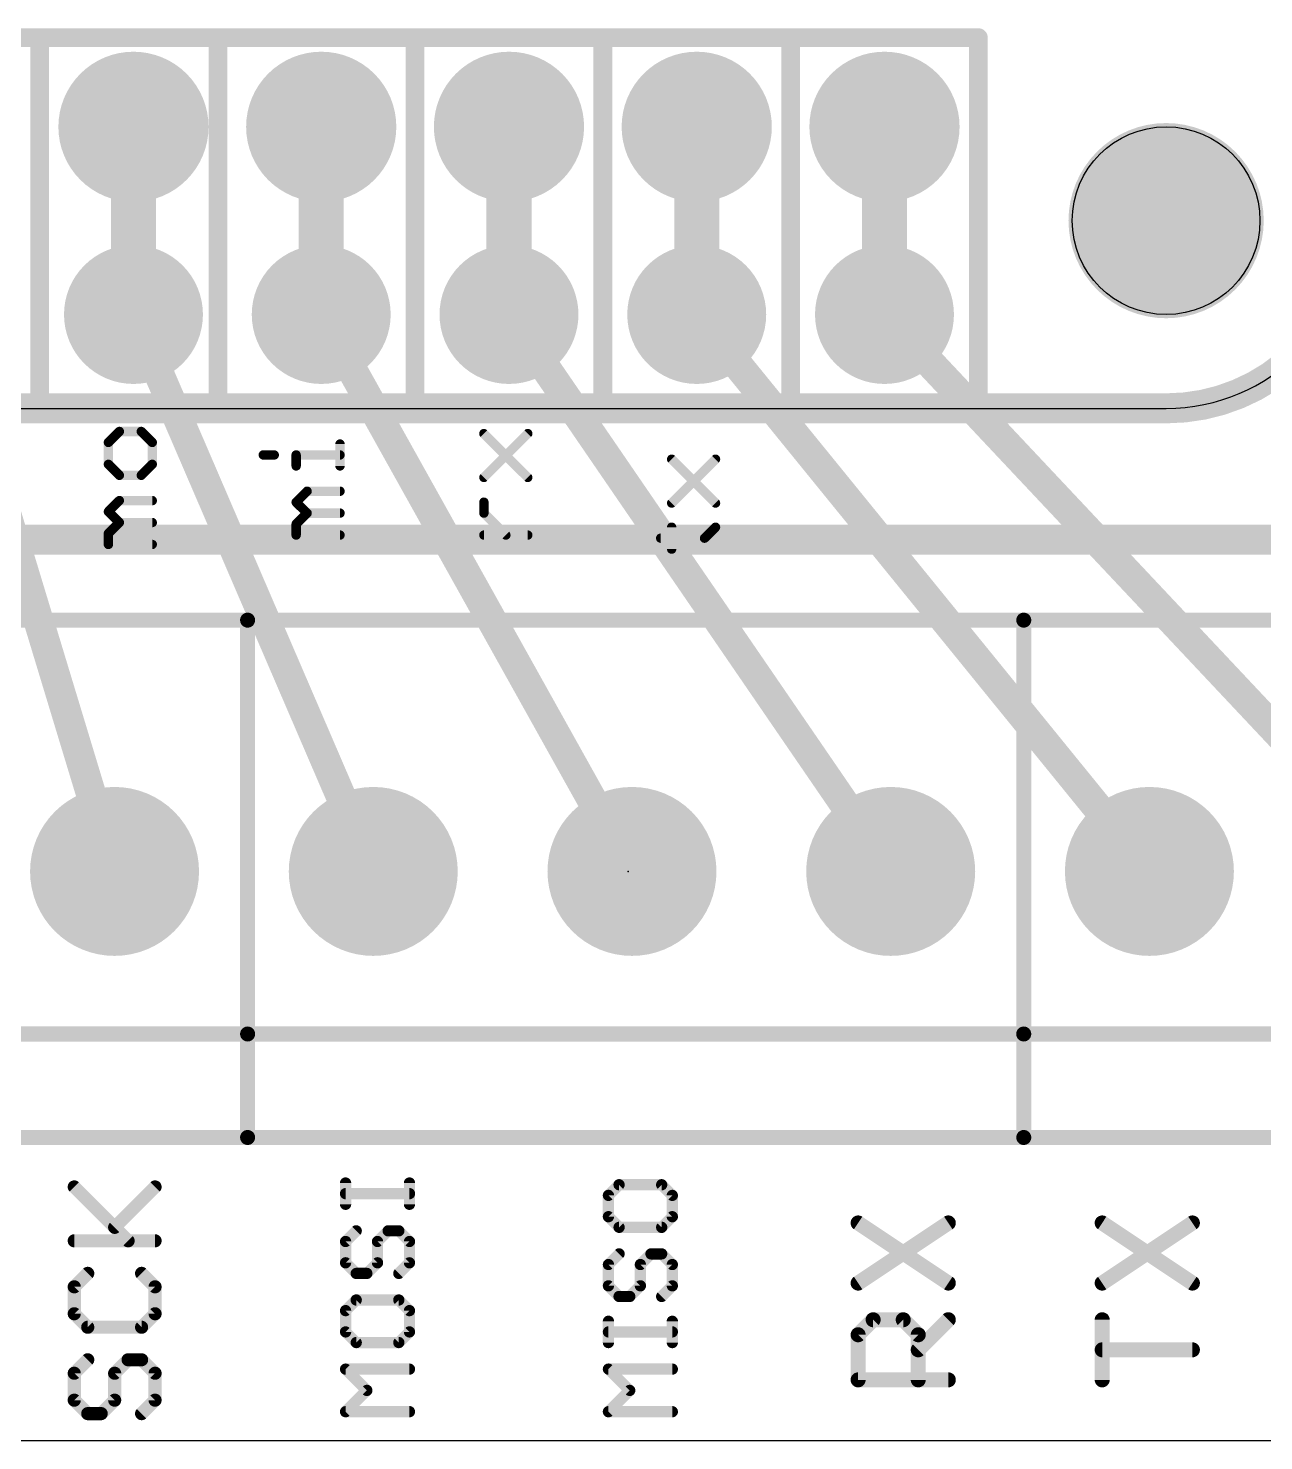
# Model space of a CAD drawing. Extents: x -40.9 to 40.6, y -25.5 to 30.2.
# Drawn here: x 7.47 to 24.18, y -25.4 to -6.29 of the extents above; entities that cross this region are included whole.
import ezdxf

# ---------------------------------------------------------------- set-up
doc = ezdxf.new("R2010")
doc.units = 0
for name, color, linetype in [('1', 12, 'CONTINUOUS'), ('16', 132, 'CONTINUOUS'), ('17', 110, 'CONTINUOUS'), ('20', 53, 'CONTINUOUS'), ('21', 40, 'CONTINUOUS'), ('23', 53, 'CONTINUOUS'), ('29', 253, 'CONTINUOUS'), ('30', 253, 'CONTINUOUS')]:
    doc.layers.add(name, color=color, linetype=linetype)

# ---------------------------------------------------------------- blocks, each defined once
blk = doc.blocks.new('ROUNDP')
at = {"const_width": 0.5}
blk.add_lwpolyline([(0, -0.25, 1), (0, 0.25, 1), (0, -0.25)], format="xyb", dxfattribs=at)

msp = doc.modelspace()

# ---------------------------------------------------------------- linework, layer by layer
at = {"layer": '1', "const_width": 0.4064}
for points in [[(8.634, -17.696), (6.35, -10.16)], [(12.134, -17.696), (8.89, -10.16)], [(15.634, -17.696), (11.43, -10.16)], [(19.134, -17.696), (13.97, -10.16)], [(22.634, -17.696), (16.51, -10.16)], [(26.134, -17.696), (19.05, -10.16)]]:
    msp.add_lwpolyline(points, dxfattribs=at)
at = {"layer": '1', "const_width": 0.2032}
for points in [[(8.9833, -10.1198, 1), (8.7967, -10.2002)], [(11.5187, -10.1105, 1), (11.3413, -10.2095)], [(14.0538, -10.1026, 1), (13.8862, -10.2174)], [(16.5888, -10.0959, 1), (16.4312, -10.2241)], [(19.124, -10.0904, 1), (18.976, -10.2296)], [(8.5368, -17.7255, 1), (8.7312, -17.6665)], [(12.0407, -17.7362, 1), (12.2273, -17.6558)], [(15.5453, -17.7455, 1), (15.7227, -17.6465)], [(19.0502, -17.7534, 1), (19.2178, -17.6386)], [(22.5552, -17.7601, 1), (22.7128, -17.6319)]]:
    msp.add_lwpolyline(points, format="xyb", dxfattribs=at)
at = {"layer": '16', "const_width": 0.4064}
for points in [[(8.89, -10.16), (8.89, -7.62)], [(11.43, -7.62), (11.43, -10.16)], [(13.97, -7.62), (13.97, -10.16)], [(16.51, -10.16), (16.51, -7.62)], [(19.05, -7.62), (19.05, -10.16)], [(-9.652, -13.208), (24.384, -13.208)]]:
    msp.add_lwpolyline(points, dxfattribs=at)
at = {"layer": '16', "const_width": 0.2032}
for points in [[(8.9916, -7.62, 1), (8.7884, -7.62)], [(11.5316, -7.62, 1), (11.3284, -7.62)], [(14.0716, -7.62, 1), (13.8684, -7.62)], [(16.6116, -7.62, 1), (16.4084, -7.62)], [(19.1516, -7.62, 1), (18.9484, -7.62)], [(8.7884, -10.16, 1), (8.9916, -10.16)], [(11.3284, -10.16, 1), (11.5316, -10.16)], [(13.8684, -10.16, 1), (14.0716, -10.16)], [(16.4084, -10.16, 1), (16.6116, -10.16)], [(18.9484, -10.16, 1), (19.1516, -10.16)]]:
    msp.add_lwpolyline(points, format="xyb", dxfattribs=at)
at = {"layer": '20'}
msp.add_line((29.21, -25.4), (-29.21, -25.4), dxfattribs=at)
msp.add_circle((22.86, -8.89), 1.27, dxfattribs=at)
at = {"layer": '21'}
msp.add_line((-22.86, -11.43), (22.86, -11.43), dxfattribs=at)
for points, const_width in [([(7.62, -6.4135), (5.08, -6.4135)], 0.254), ([(10.033, -6.4135), (7.62, -6.4135)], 0.254), ([(7.62, -11.303), (7.62, -6.4135)], 0.254), ([(10.033, -6.4135), (10.033, -11.303)], 0.254), ([(10.033, -6.4135), (12.7, -6.4135)], 0.254), ([(12.7, -6.4135), (15.24, -6.4135)], 0.254), ([(12.7, -6.4135), (12.7, -11.43)], 0.254), ([(15.24, -6.4135), (17.78, -6.4135)], 0.254), ([(15.24, -6.4135), (15.24, -11.43)], 0.254), ([(17.78, -6.4135), (20.32, -6.4135)], 0.254), ([(17.78, -6.4135), (17.78, -11.303)], 0.254), ([(20.32, -6.4135), (20.32, -11.43)], 0.254), ([(8.89, -7.62), (8.89, -10.16)], 0.4064), ([(11.43, -10.16), (11.43, -7.62)], 0.4064), ([(13.97, -7.62), (13.97, -10.16)], 0.4064), ([(16.51, -10.16), (16.51, -7.62)], 0.4064), ([(19.05, -9.906), (19.05, -7.62)], 0.4064), ([(22.86, -11.43), (-22.86, -11.43)], 0.4064), ([(8.6991, -11.7428), (8.5508, -11.8911)], 0.127), ([(8.5508, -11.8911), (8.5508, -12.1877)], 0.127), ([(8.9957, -11.7428), (8.6991, -11.7428)], 0.127), ([(9.144, -11.8911), (8.9957, -11.7428)], 0.127), ([(9.144, -12.1877), (9.144, -11.8911)], 0.127), ([(11.684, -12.209), (11.684, -11.9124)], 0.127), ([(13.6308, -12.3649), (14.224, -11.7717)], 0.127), ([(14.224, -12.3649), (13.6308, -11.7717)], 0.127), ([(10.6459, -12.0607), (10.7942, -12.0607)], 0.127), ([(11.0908, -12.209), (11.0908, -12.0607)], 0.127), ([(11.0908, -12.0607), (11.684, -12.0607)], 0.127), ([(8.5508, -12.1877), (8.6991, -12.336)], 0.127), ([(8.9957, -12.336), (9.144, -12.1877)], 0.127), ([(16.1708, -12.7113), (16.764, -12.1181)], 0.127), ([(16.764, -12.7113), (16.1708, -12.1181)], 0.127), ([(8.6991, -12.336), (8.9957, -12.336)], 0.127), ([(8.5508, -12.8266), (8.6991, -12.6783)], 0.127), ([(8.6991, -12.6783), (9.144, -12.6783)], 0.127), ([(11.0908, -12.6996), (11.2391, -12.5513)], 0.127), ([(11.2391, -12.5513), (11.684, -12.5513)], 0.127), ([(8.6991, -12.9749), (8.5508, -12.8266)], 0.127), ([(11.2391, -12.8479), (11.0908, -12.6996)], 0.127), ([(11.0908, -12.9962), (11.2391, -12.8479)], 0.127), ([(11.2391, -12.8479), (11.684, -12.8479)], 0.127), ([(13.6308, -12.8479), (13.6308, -12.6996)], 0.127), ([(13.9274, -13.1445), (13.6308, -12.8479)], 0.127), ([(8.5508, -13.1232), (8.6991, -12.9749)], 0.127), ([(8.6991, -12.9749), (9.144, -12.9749)], 0.127), ([(11.0908, -13.1445), (11.0908, -12.9962)], 0.127), ([(16.1708, -13.335), (16.1708, -13.0384)], 0.127), ([(16.6157, -13.1867), (16.764, -13.0384)], 0.127), ([(8.5508, -13.2715), (8.5508, -13.1232)], 0.127), ([(11.684, -13.1445), (11.0908, -13.1445)], 0.127), ([(14.224, -13.1445), (13.6308, -13.1445)], 0.127), ([(16.0225, -13.1867), (16.6157, -13.1867)], 0.127), ([(9.144, -13.2715), (8.5508, -13.2715)], 0.127), ([(10.434, -14.296), (-0.066, -14.296)], 0.2032), ([(10.434, -19.896), (10.434, -14.296)], 0.2032), ([(10.434, -14.296), (10.434, -19.896)], 0.2032), ([(20.934, -14.296), (10.434, -14.296)], 0.2032), ([(20.934, -14.296), (20.934, -19.896)], 0.2032), ([(27.934, -14.296), (20.934, -14.296)], 0.2032), ([(20.934, -19.896), (20.934, -14.296)], 0.2032), ([(-0.066, -19.896), (10.434, -19.896)], 0.2032), ([(10.434, -21.296), (10.434, -19.896)], 0.2032), ([(10.434, -19.896), (10.434, -21.296)], 0.2032), ([(10.434, -19.896), (20.934, -19.896)], 0.2032), ([(20.934, -19.896), (20.934, -21.296)], 0.2032), ([(20.934, -19.896), (27.934, -19.896)], 0.2032), ([(20.934, -21.296), (20.934, -19.896)], 0.2032), ([(-0.066, -21.296), (10.434, -21.296)], 0.2032), ([(10.434, -21.296), (20.934, -21.296)], 0.2032), ([(20.934, -21.296), (27.934, -21.296)], 0.2032), ([(8.8177, -22.6944), (8.089, -21.9657)], 0.1778), ([(8.6355, -22.5122), (9.1821, -21.9657)], 0.1778), ([(11.7595, -22.2004), (11.7595, -21.9123)], 0.1524), ([(12.6238, -22.0563), (11.7595, -22.0563)], 0.1524), ([(12.6238, -22.2004), (12.6238, -21.9123)], 0.1524), ([(15.4595, -21.936), (15.3155, -22.08)], 0.1524), ([(16.0357, -21.936), (15.4595, -21.936)], 0.1524), ([(16.1798, -22.08), (16.0357, -21.936)], 0.1524), ([(15.3155, -22.08), (15.3155, -22.3681)], 0.1524), ([(16.1798, -22.3681), (16.1798, -22.08)], 0.1524), ([(15.3155, -22.3681), (15.4595, -22.5122)], 0.1524), ([(16.0357, -22.5122), (16.1798, -22.3681)], 0.1524), ([(18.6934, -23.2664), (19.9136, -22.4529)], 0.2032), ([(18.6934, -22.4529), (19.9136, -23.2664)], 0.2032), ([(21.9954, -23.2664), (23.2156, -22.4529)], 0.2032), ([(21.9954, -22.4529), (23.2156, -23.2664)], 0.2032), ([(11.9035, -22.5597), (11.7595, -22.7037)], 0.1524), ([(12.1916, -22.7037), (12.3357, -22.5597)], 0.1524), ([(12.3357, -22.5597), (12.4797, -22.5597)], 0.1524), ([(12.4797, -22.5597), (12.6238, -22.7037)], 0.1524), ([(15.4595, -22.5122), (16.0357, -22.5122)], 0.1524), ([(8.089, -22.6944), (9.1821, -22.6944)], 0.1778), ([(11.7595, -22.7037), (11.7595, -22.9918)], 0.1524), ([(12.1916, -22.9918), (12.1916, -22.7037)], 0.1524), ([(12.6238, -22.7037), (12.6238, -22.9918)], 0.1524), ([(11.7595, -22.9918), (11.9035, -23.1359)], 0.1524), ([(12.0476, -23.1359), (12.1916, -22.9918)], 0.1524), ([(12.6238, -22.9918), (12.4797, -23.1359)], 0.1524), ([(15.4595, -22.8715), (15.3155, -23.0156)], 0.1524), ([(15.7476, -23.0156), (15.8917, -22.8715)], 0.1524), ([(15.8917, -22.8715), (16.0357, -22.8715)], 0.1524), ([(16.0357, -22.8715), (16.1798, -23.0156)], 0.1524), ([(8.2712, -23.135), (8.089, -23.3172)], 0.1778), ([(9.1821, -23.3172), (8.9999, -23.135)], 0.1778), ([(11.9035, -23.1359), (12.0476, -23.1359)], 0.1524), ([(15.3155, -23.0156), (15.3155, -23.3037)], 0.1524), ([(15.7476, -23.3037), (15.7476, -23.0156)], 0.1524), ([(16.1798, -23.0156), (16.1798, -23.3037)], 0.1524), ([(8.089, -23.3172), (8.089, -23.6816)], 0.1778), ([(9.1821, -23.6816), (9.1821, -23.3172)], 0.1778), ([(15.3155, -23.3037), (15.4595, -23.4477)], 0.1524), ([(15.6036, -23.4477), (15.7476, -23.3037)], 0.1524), ([(16.1798, -23.3037), (16.0357, -23.4477)], 0.1524), ([(11.9035, -23.4952), (11.7595, -23.6392)], 0.1524), ([(12.4797, -23.4952), (11.9035, -23.4952)], 0.1524), ([(12.6238, -23.6392), (12.4797, -23.4952)], 0.1524), ([(15.4595, -23.4477), (15.6036, -23.4477)], 0.1524), ([(8.089, -23.6816), (8.2712, -23.8638)], 0.1778), ([(8.9999, -23.8638), (9.1821, -23.6816)], 0.1778), ([(11.7595, -23.6392), (11.7595, -23.9273)], 0.1524), ([(12.6238, -23.9273), (12.6238, -23.6392)], 0.1524), ([(18.6934, -23.966), (18.8967, -23.7626)], 0.2032), ([(18.8967, -23.7626), (19.3035, -23.7626)], 0.2032), ([(19.3035, -23.7626), (19.5069, -23.966)], 0.2032), ([(19.5069, -24.1694), (19.9136, -23.7626)], 0.2032), ([(21.9954, -24.5761), (21.9954, -23.7626)], 0.2032), ([(8.2712, -23.8638), (8.9999, -23.8638)], 0.1778), ([(11.7595, -23.9273), (11.9035, -24.0714)], 0.1524), ([(12.4797, -24.0714), (12.6238, -23.9273)], 0.1524), ([(15.3155, -24.0714), (15.3155, -23.7833)], 0.1524), ([(16.1798, -23.9273), (15.3155, -23.9273)], 0.1524), ([(16.1798, -24.0714), (16.1798, -23.7833)], 0.1524), ([(18.6934, -24.5761), (18.6934, -23.966)], 0.2032), ([(19.5069, -23.966), (19.5069, -24.5761)], 0.2032), ([(11.9035, -24.0714), (12.4797, -24.0714)], 0.1524), ([(23.2156, -24.1694), (21.9954, -24.1694)], 0.2032), ([(8.2712, -24.3044), (8.089, -24.4866)], 0.1778), ([(8.6355, -24.4866), (8.8177, -24.3044)], 0.1778), ([(8.8177, -24.3044), (8.9999, -24.3044)], 0.1778), ([(8.9999, -24.3044), (9.1821, -24.4866)], 0.1778), ([(8.089, -24.4866), (8.089, -24.851)], 0.1778), ([(8.6355, -24.851), (8.6355, -24.4866)], 0.1778), ([(9.1821, -24.4866), (9.1821, -24.851)], 0.1778), ([(12.0476, -24.7188), (11.7595, -24.4307)], 0.1524), ([(11.7595, -24.4307), (12.6238, -24.4307)], 0.1524), ([(15.6036, -24.7188), (15.3155, -24.4307)], 0.1524), ([(15.3155, -24.4307), (16.1798, -24.4307)], 0.1524), ([(11.7595, -25.0069), (12.0476, -24.7188)], 0.1524), ([(15.3155, -25.0069), (15.6036, -24.7188)], 0.1524), ([(19.9136, -24.5761), (18.6934, -24.5761)], 0.2032), ([(8.089, -24.851), (8.2712, -25.0332)], 0.1778), ([(8.4533, -25.0332), (8.6355, -24.851)], 0.1778), ([(9.1821, -24.851), (8.9999, -25.0332)], 0.1778), ([(8.2712, -25.0332), (8.4533, -25.0332)], 0.1778), ([(12.6238, -25.0069), (11.7595, -25.0069)], 0.1524), ([(16.1798, -25.0069), (15.3155, -25.0069)], 0.1524)]:
    msp.add_lwpolyline(points, dxfattribs=dict(at, const_width=const_width))
for points, const_width in [([(7.62, -6.35, 1), (7.62, -6.477)], 0.127), ([(7.6835, -6.4135, 1), (7.5565, -6.4135)], 0.127), ([(7.62, -6.477, 1), (7.62, -6.35)], 0.127), ([(10.0965, -6.4135, 1), (9.9695, -6.4135)], 0.127), ([(10.033, -6.35, 1), (10.033, -6.477)], 0.127), ([(10.033, -6.477, 1), (10.033, -6.35)], 0.127), ([(12.7, -6.35, 1), (12.7, -6.477)], 0.127), ([(12.7635, -6.4135, 1), (12.6365, -6.4135)], 0.127), ([(12.7, -6.477, 1), (12.7, -6.35)], 0.127), ([(15.24, -6.35, 1), (15.24, -6.477)], 0.127), ([(15.3035, -6.4135, 1), (15.1765, -6.4135)], 0.127), ([(15.24, -6.477, 1), (15.24, -6.35)], 0.127), ([(17.78, -6.35, 1), (17.78, -6.477)], 0.127), ([(17.8435, -6.4135, 1), (17.7165, -6.4135)], 0.127), ([(17.78, -6.477, 1), (17.78, -6.35)], 0.127), ([(20.3835, -6.4135, 1), (20.2565, -6.4135)], 0.127), ([(20.32, -6.477, 1), (20.32, -6.35)], 0.127), ([(8.9916, -7.62, 1), (8.7884, -7.62)], 0.2032), ([(11.5316, -7.62, 1), (11.3284, -7.62)], 0.2032), ([(14.0716, -7.62, 1), (13.8684, -7.62)], 0.2032), ([(16.6116, -7.62, 1), (16.4084, -7.62)], 0.2032), ([(19.1516, -7.62, 1), (18.9484, -7.62)], 0.2032), ([(22.86, -11.43, 0.4142), (25.4, -8.89)], 0.4064), ([(18.9484, -9.906, 1), (19.1516, -9.906)], 0.2032), ([(8.7884, -10.16, 1), (8.9916, -10.16)], 0.2032), ([(11.3284, -10.16, 1), (11.5316, -10.16)], 0.2032), ([(13.8684, -10.16, 1), (14.0716, -10.16)], 0.2032), ([(16.4084, -10.16, 1), (16.6116, -10.16)], 0.2032), ([(7.5565, -11.303, 1), (7.6835, -11.303)], 0.127), ([(9.9695, -11.303, 1), (10.0965, -11.303)], 0.127), ([(17.7165, -11.303, 1), (17.8435, -11.303)], 0.127), ([(22.86, -11.3284, 1), (22.86, -11.5316)], 0.2032), ([(22.86, -11.5316, 1), (22.86, -11.3284)], 0.2032), ([(12.6365, -11.43, 1), (12.7635, -11.43)], 0.127), ([(15.1765, -11.43, 1), (15.3035, -11.43)], 0.127), ([(20.2565, -11.43, 1), (20.3835, -11.43)], 0.127), ([(8.5826, -11.8911, 1), (8.5191, -11.8911)], 0.0635), ([(8.5284, -11.8687, 1), (8.5733, -11.9136)], 0.0635), ([(8.6991, -11.7111, 1), (8.6991, -11.7746)], 0.0635), ([(8.7216, -11.7653, 1), (8.6767, -11.7204)], 0.0635), ([(9.0182, -11.7204, 1), (8.9733, -11.7653)], 0.0635), ([(8.9957, -11.7746, 1), (8.9957, -11.7111)], 0.0635), ([(9.1758, -11.8911, 1), (9.1122, -11.8911)], 0.0635), ([(9.1215, -11.9136, 1), (9.1665, -11.8687)], 0.0635), ([(11.7158, -11.9124, 1), (11.6523, -11.9124)], 0.0635), ([(13.6533, -11.7493, 1), (13.6084, -11.7942)], 0.0635), ([(14.2465, -11.7942, 1), (14.2015, -11.7493)], 0.0635), ([(10.6459, -12.0289, 1), (10.6459, -12.0924)], 0.0635), ([(10.7942, -12.0924, 1), (10.7942, -12.0289)], 0.0635), ([(11.0908, -12.0289, 1), (11.0908, -12.0924)], 0.0635), ([(11.1226, -12.0607, 1), (11.0591, -12.0607)], 0.0635), ([(11.684, -12.0924, 1), (11.684, -12.0289)], 0.0635), ([(8.5733, -12.1652, 1), (8.5284, -12.2101)], 0.0635), ([(8.5191, -12.1877, 1), (8.5826, -12.1877)], 0.0635), ([(9.1122, -12.1877, 1), (9.1758, -12.1877)], 0.0635), ([(9.1665, -12.2101, 1), (9.1215, -12.1652)], 0.0635), ([(11.0591, -12.209, 1), (11.1226, -12.209)], 0.0635), ([(11.6523, -12.209, 1), (11.7158, -12.209)], 0.0635), ([(16.1933, -12.0957, 1), (16.1484, -12.1406)], 0.0635), ([(16.7865, -12.1406, 1), (16.7415, -12.0957)], 0.0635), ([(8.6991, -12.3042, 1), (8.6991, -12.3677)], 0.0635), ([(8.6767, -12.3584, 1), (8.7216, -12.3135)], 0.0635), ([(8.9733, -12.3135, 1), (9.0182, -12.3584)], 0.0635), ([(8.9957, -12.3677, 1), (8.9957, -12.3042)], 0.0635), ([(13.6084, -12.3425, 1), (13.6533, -12.3874)], 0.0635), ([(14.2015, -12.3874, 1), (14.2465, -12.3425)], 0.0635), ([(8.6991, -12.6466, 1), (8.6991, -12.7101)], 0.0635), ([(8.7216, -12.7008, 1), (8.6767, -12.6559)], 0.0635), ([(9.144, -12.7101, 1), (9.144, -12.6466)], 0.0635), ([(11.2391, -12.5196, 1), (11.2391, -12.5831)], 0.0635), ([(11.2616, -12.5738, 1), (11.2167, -12.5289)], 0.0635), ([(11.684, -12.5831, 1), (11.684, -12.5196)], 0.0635), ([(8.5733, -12.8042, 1), (8.5284, -12.8491)], 0.0635), ([(8.5284, -12.8042, 1), (8.5733, -12.8491)], 0.0635), ([(11.1133, -12.6772, 1), (11.0684, -12.7221)], 0.0635), ([(11.0684, -12.6772, 1), (11.1133, -12.7221)], 0.0635), ([(11.2391, -12.8162, 1), (11.2391, -12.8797)], 0.0635), ([(11.2616, -12.8704, 1), (11.2167, -12.8255)], 0.0635), ([(11.2167, -12.8704, 1), (11.2616, -12.8255)], 0.0635), ([(11.684, -12.8797, 1), (11.684, -12.8162)], 0.0635), ([(13.6626, -12.6996, 1), (13.5991, -12.6996)], 0.0635), ([(13.6533, -12.8255, 1), (13.6084, -12.8704)], 0.0635), ([(16.1484, -12.6889, 1), (16.1933, -12.7338)], 0.0635), ([(16.7415, -12.7338, 1), (16.7865, -12.6889)], 0.0635), ([(8.6991, -12.9432, 1), (8.6991, -13.0067)], 0.0635), ([(8.7216, -12.9974, 1), (8.6767, -12.9525)], 0.0635), ([(8.6767, -12.9974, 1), (8.7216, -12.9525)], 0.0635), ([(9.144, -13.0067, 1), (9.144, -12.9432)], 0.0635), ([(11.1226, -12.9962, 1), (11.0591, -12.9962)], 0.0635), ([(11.0684, -12.9738, 1), (11.1133, -13.0187)], 0.0635), ([(13.5991, -12.8479, 1), (13.6626, -12.8479)], 0.0635), ([(16.2026, -13.0384, 1), (16.1391, -13.0384)], 0.0635), ([(16.7865, -13.0609, 1), (16.7415, -13.016)], 0.0635), ([(8.5826, -13.1232, 1), (8.5191, -13.1232)], 0.0635), ([(8.5284, -13.1008, 1), (8.5733, -13.1457)], 0.0635), ([(11.0908, -13.1128, 1), (11.0908, -13.1763)], 0.0635), ([(11.0591, -13.1445, 1), (11.1226, -13.1445)], 0.0635), ([(11.684, -13.1763, 1), (11.684, -13.1128)], 0.0635), ([(13.6308, -13.1128, 1), (13.6308, -13.1763)], 0.0635), ([(13.905, -13.167, 1), (13.9499, -13.122)], 0.0635), ([(14.224, -13.1763, 1), (14.224, -13.1128)], 0.0635), ([(16.0225, -13.155, 1), (16.0225, -13.2185)], 0.0635), ([(16.5933, -13.1643, 1), (16.6382, -13.2092)], 0.0635), ([(16.6157, -13.2185, 1), (16.6157, -13.155)], 0.0635), ([(8.5508, -13.2398, 1), (8.5508, -13.3033)], 0.0635), ([(8.5191, -13.2715, 1), (8.5826, -13.2715)], 0.0635), ([(9.144, -13.3033, 1), (9.144, -13.2398)], 0.0635), ([(16.1391, -13.335, 1), (16.2026, -13.335)], 0.0635), ([(10.4848, -14.296, 1), (10.3832, -14.296)], 0.1016), ([(10.4848, -14.296, 1), (10.3832, -14.296)], 0.1016), ([(10.434, -14.2452, 1), (10.434, -14.3468)], 0.1016), ([(10.434, -14.3468, 1), (10.434, -14.2452)], 0.1016), ([(20.9848, -14.296, 1), (20.8832, -14.296)], 0.1016), ([(20.934, -14.2452, 1), (20.934, -14.3468)], 0.1016), ([(20.9848, -14.296, 1), (20.8832, -14.296)], 0.1016), ([(20.934, -14.3468, 1), (20.934, -14.2452)], 0.1016), ([(10.4848, -19.896, 1), (10.3832, -19.896)], 0.1016), ([(10.4848, -19.896, 1), (10.3832, -19.896)], 0.1016), ([(10.434, -19.8452, 1), (10.434, -19.9468)], 0.1016), ([(10.3832, -19.896, 1), (10.4848, -19.896)], 0.1016), ([(10.3832, -19.896, 1), (10.4848, -19.896)], 0.1016), ([(10.434, -19.9468, 1), (10.434, -19.8452)], 0.1016), ([(20.9848, -19.896, 1), (20.8832, -19.896)], 0.1016), ([(20.934, -19.8452, 1), (20.934, -19.9468)], 0.1016), ([(20.9848, -19.896, 1), (20.8832, -19.896)], 0.1016), ([(20.8832, -19.896, 1), (20.9848, -19.896)], 0.1016), ([(20.8832, -19.896, 1), (20.9848, -19.896)], 0.1016), ([(20.934, -19.9468, 1), (20.934, -19.8452)], 0.1016), ([(10.434, -21.2452, 1), (10.434, -21.3468)], 0.1016), ([(10.434, -21.3468, 1), (10.434, -21.2452)], 0.1016), ([(20.934, -21.2452, 1), (20.934, -21.3468)], 0.1016), ([(20.934, -21.3468, 1), (20.934, -21.2452)], 0.1016), ([(10.3832, -21.296, 1), (10.4848, -21.296)], 0.1016), ([(10.3832, -21.296, 1), (10.4848, -21.296)], 0.1016), ([(20.8832, -21.296, 1), (20.9848, -21.296)], 0.1016), ([(20.8832, -21.296, 1), (20.9848, -21.296)], 0.1016), ([(8.1204, -21.9342, 1), (8.0575, -21.9971)], 0.0889), ([(9.2135, -21.9971, 1), (9.1507, -21.9342)], 0.0889), ([(11.7976, -21.9123, 1), (11.7214, -21.9123)], 0.0762), ([(11.7595, -22.0182, 1), (11.7595, -22.0944)], 0.0762), ([(12.6619, -21.9123, 1), (12.5857, -21.9123)], 0.0762), ([(12.6238, -22.0944, 1), (12.6238, -22.0182)], 0.0762), ([(15.4595, -21.8979, 1), (15.4595, -21.9741)], 0.0762), ([(15.4865, -21.9629, 1), (15.4326, -21.909)], 0.0762), ([(16.0627, -21.909, 1), (16.0088, -21.9629)], 0.0762), ([(16.0357, -21.9741, 1), (16.0357, -21.8979)], 0.0762), ([(11.7214, -22.2004, 1), (11.7976, -22.2004)], 0.0762), ([(12.5857, -22.2004, 1), (12.6619, -22.2004)], 0.0762), ([(15.2885, -22.0531, 1), (15.3424, -22.107)], 0.0762), ([(15.3536, -22.08, 1), (15.2774, -22.08)], 0.0762), ([(16.2179, -22.08, 1), (16.1417, -22.08)], 0.0762), ([(16.1529, -22.107, 1), (16.2067, -22.0531)], 0.0762), ([(15.3424, -22.3412, 1), (15.2885, -22.3951)], 0.0762), ([(15.2774, -22.3681, 1), (15.3536, -22.3681)], 0.0762), ([(16.1417, -22.3681, 1), (16.2179, -22.3681)], 0.0762), ([(16.2067, -22.3951, 1), (16.1529, -22.3412)], 0.0762), ([(18.7215, -22.4106, 1), (18.6652, -22.4952)], 0.1016), ([(19.9418, -22.4952, 1), (19.8854, -22.4106)], 0.1016), ([(22.0235, -22.4106, 1), (21.9672, -22.4952)], 0.1016), ([(23.2438, -22.4952, 1), (23.1874, -22.4106)], 0.1016), ([(8.6041, -22.4808, 1), (8.667, -22.5436)], 0.0889), ([(11.9305, -22.5866, 1), (11.8766, -22.5327)], 0.0762), ([(12.3357, -22.5216, 1), (12.3357, -22.5978)], 0.0762), ([(12.3626, -22.5866, 1), (12.3087, -22.5327)], 0.0762), ([(12.5067, -22.5327, 1), (12.4528, -22.5866)], 0.0762), ([(12.4797, -22.5978, 1), (12.4797, -22.5216)], 0.0762), ([(15.4595, -22.4741, 1), (15.4595, -22.5503)], 0.0762), ([(15.4326, -22.5391, 1), (15.4865, -22.4853)], 0.0762), ([(16.0088, -22.4853, 1), (16.0627, -22.5391)], 0.0762), ([(16.0357, -22.5503, 1), (16.0357, -22.4741)], 0.0762), ([(8.089, -22.65, 1), (8.089, -22.7389)], 0.0889), ([(8.7863, -22.7258, 1), (8.8492, -22.663)], 0.0889), ([(9.1821, -22.7389, 1), (9.1821, -22.65)], 0.0889), ([(11.7325, -22.6768, 1), (11.7864, -22.7307)], 0.0762), ([(11.7976, -22.7037, 1), (11.7214, -22.7037)], 0.0762), ([(12.2297, -22.7037, 1), (12.1535, -22.7037)], 0.0762), ([(12.1647, -22.6768, 1), (12.2186, -22.7307)], 0.0762), ([(12.6619, -22.7037, 1), (12.5857, -22.7037)], 0.0762), ([(12.5969, -22.7307, 1), (12.6507, -22.6768)], 0.0762), ([(11.7864, -22.9649, 1), (11.7325, -23.0188)], 0.0762), ([(12.2186, -23.0188, 1), (12.1647, -22.9649)], 0.0762), ([(12.6507, -23.0188, 1), (12.5969, -22.9649)], 0.0762), ([(15.4865, -22.8984, 1), (15.4326, -22.8446)], 0.0762), ([(15.8917, -22.8334, 1), (15.8917, -22.9096)], 0.0762), ([(15.9186, -22.8984, 1), (15.8647, -22.8446)], 0.0762), ([(16.0627, -22.8446, 1), (16.0088, -22.8984)], 0.0762), ([(16.0357, -22.9096, 1), (16.0357, -22.8334)], 0.0762), ([(8.3026, -23.1665, 1), (8.2397, -23.1036)], 0.0889), ([(9.0313, -23.1036, 1), (8.9685, -23.1665)], 0.0889), ([(11.7214, -22.9918, 1), (11.7976, -22.9918)], 0.0762), ([(11.9035, -23.0978, 1), (11.9035, -23.174)], 0.0762), ([(11.8766, -23.1628, 1), (11.9305, -23.1089)], 0.0762), ([(12.0206, -23.1089, 1), (12.0745, -23.1628)], 0.0762), ([(12.0476, -23.174, 1), (12.0476, -23.0978)], 0.0762), ([(12.1535, -22.9918, 1), (12.2297, -22.9918)], 0.0762), ([(12.4528, -23.1089, 1), (12.5067, -23.1628)], 0.0762), ([(12.5857, -22.9918, 1), (12.6619, -22.9918)], 0.0762), ([(15.2885, -22.9886, 1), (15.3424, -23.0425)], 0.0762), ([(15.3536, -23.0156, 1), (15.2774, -23.0156)], 0.0762), ([(15.7857, -23.0156, 1), (15.7095, -23.0156)], 0.0762), ([(15.7207, -22.9886, 1), (15.7746, -23.0425)], 0.0762), ([(16.2179, -23.0156, 1), (16.1417, -23.0156)], 0.0762), ([(16.1529, -23.0425, 1), (16.2067, -22.9886)], 0.0762), ([(8.1334, -23.3172, 1), (8.0445, -23.3172)], 0.0889), ([(8.0575, -23.2858, 1), (8.1204, -23.3487)], 0.0889), ([(9.2265, -23.3172, 1), (9.1377, -23.3172)], 0.0889), ([(9.1507, -23.3487, 1), (9.2135, -23.2858)], 0.0889), ([(15.3424, -23.2767, 1), (15.2885, -23.3306)], 0.0762), ([(15.2774, -23.3037, 1), (15.3536, -23.3037)], 0.0762), ([(15.7095, -23.3037, 1), (15.7857, -23.3037)], 0.0762), ([(15.7746, -23.3306, 1), (15.7207, -23.2767)], 0.0762), ([(16.1417, -23.3037, 1), (16.2179, -23.3037)], 0.0762), ([(16.2067, -23.3306, 1), (16.1529, -23.2767)], 0.0762), ([(18.6652, -23.2241, 1), (18.7215, -23.3087)], 0.1016), ([(19.8854, -23.3087, 1), (19.9418, -23.2241)], 0.1016), ([(21.9672, -23.2241, 1), (22.0235, -23.3087)], 0.1016), ([(23.1874, -23.3087, 1), (23.2438, -23.2241)], 0.1016), ([(11.9035, -23.4571, 1), (11.9035, -23.5333)], 0.0762), ([(11.9305, -23.5221, 1), (11.8766, -23.4682)], 0.0762), ([(12.5067, -23.4682, 1), (12.4528, -23.5221)], 0.0762), ([(12.4797, -23.5333, 1), (12.4797, -23.4571)], 0.0762), ([(15.4595, -23.4096, 1), (15.4595, -23.4858)], 0.0762), ([(15.4326, -23.4747, 1), (15.4865, -23.4208)], 0.0762), ([(15.5766, -23.4208, 1), (15.6305, -23.4747)], 0.0762), ([(15.6036, -23.4858, 1), (15.6036, -23.4096)], 0.0762), ([(16.0088, -23.4208, 1), (16.0627, -23.4747)], 0.0762), ([(8.0445, -23.6816, 1), (8.1334, -23.6816)], 0.0889), ([(8.1204, -23.6502, 1), (8.0575, -23.713)], 0.0889), ([(9.1377, -23.6816, 1), (9.2265, -23.6816)], 0.0889), ([(9.2135, -23.713, 1), (9.1507, -23.6502)], 0.0889), ([(11.7325, -23.6123, 1), (11.7864, -23.6662)], 0.0762), ([(11.7976, -23.6392, 1), (11.7214, -23.6392)], 0.0762), ([(12.6619, -23.6392, 1), (12.5857, -23.6392)], 0.0762), ([(12.5969, -23.6662, 1), (12.6507, -23.6123)], 0.0762), ([(18.8967, -23.7118, 1), (18.8967, -23.8134)], 0.1016), ([(18.9327, -23.7986, 1), (18.8608, -23.7267)], 0.1016), ([(19.3394, -23.7267, 1), (19.2676, -23.7986)], 0.1016), ([(19.3035, -23.8134, 1), (19.3035, -23.7118)], 0.1016), ([(19.9495, -23.7986, 1), (19.8777, -23.7267)], 0.1016), ([(22.0462, -23.7626, 1), (21.9446, -23.7626)], 0.1016), ([(8.2712, -23.8194, 1), (8.2712, -23.9083)], 0.0889), ([(8.2397, -23.8952, 1), (8.3026, -23.8324)], 0.0889), ([(8.9685, -23.8324, 1), (9.0313, -23.8952)], 0.0889), ([(8.9999, -23.9083, 1), (8.9999, -23.8194)], 0.0889), ([(11.7864, -23.9004, 1), (11.7325, -23.9543)], 0.0762), ([(11.7214, -23.9273, 1), (11.7976, -23.9273)], 0.0762), ([(12.5857, -23.9273, 1), (12.6619, -23.9273)], 0.0762), ([(12.6507, -23.9543, 1), (12.5969, -23.9004)], 0.0762), ([(15.3536, -23.7833, 1), (15.2774, -23.7833)], 0.0762), ([(15.3155, -23.8892, 1), (15.3155, -23.9654)], 0.0762), ([(16.2179, -23.7833, 1), (16.1417, -23.7833)], 0.0762), ([(16.1798, -23.9654, 1), (16.1798, -23.8892)], 0.0762), ([(18.6574, -23.9301, 1), (18.7293, -24.0019)], 0.1016), ([(18.7442, -23.966, 1), (18.6426, -23.966)], 0.1016), ([(19.5577, -23.966, 1), (19.4561, -23.966)], 0.1016), ([(19.4709, -24.0019, 1), (19.5428, -23.9301)], 0.1016), ([(11.9035, -24.0333, 1), (11.9035, -24.1095)], 0.0762), ([(11.8766, -24.0983, 1), (11.9305, -24.0445)], 0.0762), ([(12.4528, -24.0445, 1), (12.5067, -24.0983)], 0.0762), ([(12.4797, -24.1095, 1), (12.4797, -24.0333)], 0.0762), ([(15.2774, -24.0714, 1), (15.3536, -24.0714)], 0.0762), ([(16.1417, -24.0714, 1), (16.2179, -24.0714)], 0.0762), ([(19.4709, -24.1335, 1), (19.5428, -24.2053)], 0.1016), ([(21.9954, -24.1186, 1), (21.9954, -24.2202)], 0.1016), ([(23.2156, -24.2202, 1), (23.2156, -24.1186)], 0.1016), ([(8.3026, -24.3359, 1), (8.2397, -24.273)], 0.0889), ([(8.8177, -24.26, 1), (8.8177, -24.3489)], 0.0889), ([(8.8492, -24.3359, 1), (8.7863, -24.273)], 0.0889), ([(9.0313, -24.273, 1), (8.9685, -24.3359)], 0.0889), ([(8.9999, -24.3489, 1), (8.9999, -24.26)], 0.0889), ([(8.1334, -24.4866, 1), (8.0445, -24.4866)], 0.0889), ([(8.0575, -24.4552, 1), (8.1204, -24.5181)], 0.0889), ([(8.6041, -24.4552, 1), (8.667, -24.5181)], 0.0889), ([(8.68, -24.4866, 1), (8.5911, -24.4866)], 0.0889), ([(9.2265, -24.4866, 1), (9.1377, -24.4866)], 0.0889), ([(9.1507, -24.5181, 1), (9.2135, -24.4552)], 0.0889), ([(11.7864, -24.4038, 1), (11.7325, -24.4576)], 0.0762), ([(11.7595, -24.3926, 1), (11.7595, -24.4688)], 0.0762), ([(12.6238, -24.4688, 1), (12.6238, -24.3926)], 0.0762), ([(15.3424, -24.4038, 1), (15.2885, -24.4576)], 0.0762), ([(15.3155, -24.3926, 1), (15.3155, -24.4688)], 0.0762), ([(16.1798, -24.4688, 1), (16.1798, -24.3926)], 0.0762), ([(12.0745, -24.7457, 1), (12.0206, -24.6919)], 0.0762), ([(12.0206, -24.7457, 1), (12.0745, -24.6919)], 0.0762), ([(15.6305, -24.7457, 1), (15.5766, -24.6919)], 0.0762), ([(15.5766, -24.7457, 1), (15.6305, -24.6919)], 0.0762), ([(18.6934, -24.5253, 1), (18.6934, -24.6269)], 0.1016), ([(18.6426, -24.5761, 1), (18.7442, -24.5761)], 0.1016), ([(19.4561, -24.5761, 1), (19.5577, -24.5761)], 0.1016), ([(19.9136, -24.6269, 1), (19.9136, -24.5253)], 0.1016), ([(21.9446, -24.5761, 1), (22.0462, -24.5761)], 0.1016), ([(8.0445, -24.851, 1), (8.1334, -24.851)], 0.0889), ([(8.1204, -24.8196, 1), (8.0575, -24.8824)], 0.0889), ([(8.5911, -24.851, 1), (8.68, -24.851)], 0.0889), ([(8.667, -24.8824, 1), (8.6041, -24.8196)], 0.0889), ([(9.1377, -24.851, 1), (9.2265, -24.851)], 0.0889), ([(9.2135, -24.8824, 1), (9.1507, -24.8196)], 0.0889), ([(8.2712, -24.9887, 1), (8.2712, -25.0776)], 0.0889), ([(8.2397, -25.0646, 1), (8.3026, -25.0018)], 0.0889), ([(8.4219, -25.0018, 1), (8.4848, -25.0646)], 0.0889), ([(8.4533, -25.0776, 1), (8.4533, -24.9887)], 0.0889), ([(8.9685, -25.0018, 1), (9.0313, -25.0646)], 0.0889), ([(11.7325, -24.98, 1), (11.7864, -25.0339)], 0.0762), ([(11.7595, -24.9688, 1), (11.7595, -25.045)], 0.0762), ([(12.6238, -25.045, 1), (12.6238, -24.9688)], 0.0762), ([(15.2885, -24.98, 1), (15.3424, -25.0339)], 0.0762), ([(15.3155, -24.9688, 1), (15.3155, -25.045)], 0.0762), ([(16.1798, -25.045, 1), (16.1798, -24.9688)], 0.0762)]:
    msp.add_lwpolyline(points, format="xyb", dxfattribs=dict(at, const_width=const_width))
msp.add_arc((22.86, -8.89), 2.54, 270, 0, dxfattribs=at)
at = {"layer": '23'}
msp.add_point((15.584, -17.696), dxfattribs=at)
at = {"layer": '29', "const_width": 1.3208}
msp.add_lwpolyline([(22.86, -9.5504, 1), (22.86, -8.2296, 1), (22.86, -9.5504)], format="xyb", dxfattribs=at)
at = {"layer": '30', "const_width": 0.6096}
for points in [[(8.89, -7.62), (8.89, -10.16)], [(11.43, -10.16), (11.43, -7.62)], [(13.97, -7.62), (13.97, -10.16)], [(16.51, -10.16), (16.51, -7.62)], [(19.05, -7.62), (19.05, -10.16)]]:
    msp.add_lwpolyline(points, dxfattribs=at)
at = {"layer": '30'}
for points, const_width in [([(9.0424, -7.62, 1), (8.7376, -7.62)], 0.3048), ([(11.5824, -7.62, 1), (11.2776, -7.62)], 0.3048), ([(14.1224, -7.62, 1), (13.8176, -7.62)], 0.3048), ([(16.6624, -7.62, 1), (16.3576, -7.62)], 0.3048), ([(19.2024, -7.62, 1), (18.8976, -7.62)], 0.3048), ([(22.86, -9.5504, 1), (22.86, -8.2296, 1), (22.86, -9.5504)], 1.3208), ([(8.7376, -10.16, 1), (9.0424, -10.16)], 0.3048), ([(11.2776, -10.16, 1), (11.5824, -10.16)], 0.3048), ([(13.8176, -10.16, 1), (14.1224, -10.16)], 0.3048), ([(16.3576, -10.16, 1), (16.6624, -10.16)], 0.3048), ([(18.8976, -10.16, 1), (19.2024, -10.16)], 0.3048)]:
    msp.add_lwpolyline(points, format="xyb", dxfattribs=dict(at, const_width=const_width))

# ---------------------------------------------------------------- block references
at = {"layer": '17', "xscale": 1.9304, "yscale": 1.9304, "rotation": 270}
for p in [(8.89, -7.62), (8.89, -7.62), (11.43, -7.62), (11.43, -7.62), (13.97, -7.62), (13.97, -7.62), (16.51, -7.62), (16.51, -7.62), (19.05, -7.62), (19.05, -7.62)]:
    msp.add_blockref('ROUNDP', p, dxfattribs=at)
at = {"layer": '17'}
for p, xscale, yscale in [((8.89, -10.16), 1.778, 1.778), ((8.89, -10.16), 1.778, 1.778), ((11.43, -10.16), 1.778, 1.778), ((11.43, -10.16), 1.778, 1.778), ((13.97, -10.16), 1.778, 1.778), ((13.97, -10.16), 1.778, 1.778), ((16.51, -10.16), 1.778, 1.778), ((16.51, -10.16), 1.778, 1.778), ((19.05, -10.16), 1.778, 1.778), ((19.05, -10.16), 1.778, 1.778), ((8.634, -17.696), 2.1844, 2.1844), ((8.634, -17.696), 2.1844, 2.1844), ((12.134, -17.696), 2.1844, 2.1844), ((12.134, -17.696), 2.1844, 2.1844), ((15.634, -17.696), 2.1844, 2.1844), ((15.634, -17.696), 2.1844, 2.1844), ((19.134, -17.696), 2.1844, 2.1844), ((19.134, -17.696), 2.1844, 2.1844), ((22.634, -17.696), 2.1844, 2.1844), ((22.634, -17.696), 2.1844, 2.1844)]:
    msp.add_blockref('ROUNDP', p, dxfattribs=dict(at, xscale=xscale, yscale=yscale))
at = {"layer": '29', "xscale": 2.032, "yscale": 2.032, "rotation": 270}
for p in [(8.89, -7.62), (11.43, -7.62), (13.97, -7.62), (16.51, -7.62), (19.05, -7.62)]:
    msp.add_blockref('ROUNDP', p, dxfattribs=at)
at = {"layer": '29'}
for p, xscale, yscale in [((8.89, -10.16), 1.8796, 1.8796), ((11.43, -10.16), 1.8796, 1.8796), ((13.97, -10.16), 1.8796, 1.8796), ((16.51, -10.16), 1.8796, 1.8796), ((19.05, -10.16), 1.8796, 1.8796), ((8.634, -17.696), 2.286, 2.286), ((12.134, -17.696), 2.286, 2.286), ((15.634, -17.696), 2.286, 2.286), ((19.134, -17.696), 2.286, 2.286), ((22.634, -17.696), 2.286, 2.286)]:
    msp.add_blockref('ROUNDP', p, dxfattribs=dict(at, xscale=xscale, yscale=yscale))
at = {"layer": '30', "xscale": 2.032, "yscale": 2.032, "rotation": 270}
for p in [(8.89, -7.62), (11.43, -7.62), (13.97, -7.62), (16.51, -7.62), (19.05, -7.62)]:
    msp.add_blockref('ROUNDP', p, dxfattribs=at)
at = {"layer": '30'}
for p, xscale, yscale in [((8.89, -10.16), 1.8796, 1.8796), ((11.43, -10.16), 1.8796, 1.8796), ((13.97, -10.16), 1.8796, 1.8796), ((16.51, -10.16), 1.8796, 1.8796), ((19.05, -10.16), 1.8796, 1.8796), ((8.634, -17.696), 2.286, 2.286), ((12.134, -17.696), 2.286, 2.286), ((15.634, -17.696), 2.286, 2.286), ((19.134, -17.696), 2.286, 2.286), ((22.634, -17.696), 2.286, 2.286)]:
    msp.add_blockref('ROUNDP', p, dxfattribs=dict(at, xscale=xscale, yscale=yscale))

doc.saveas('drawing.dxf')
